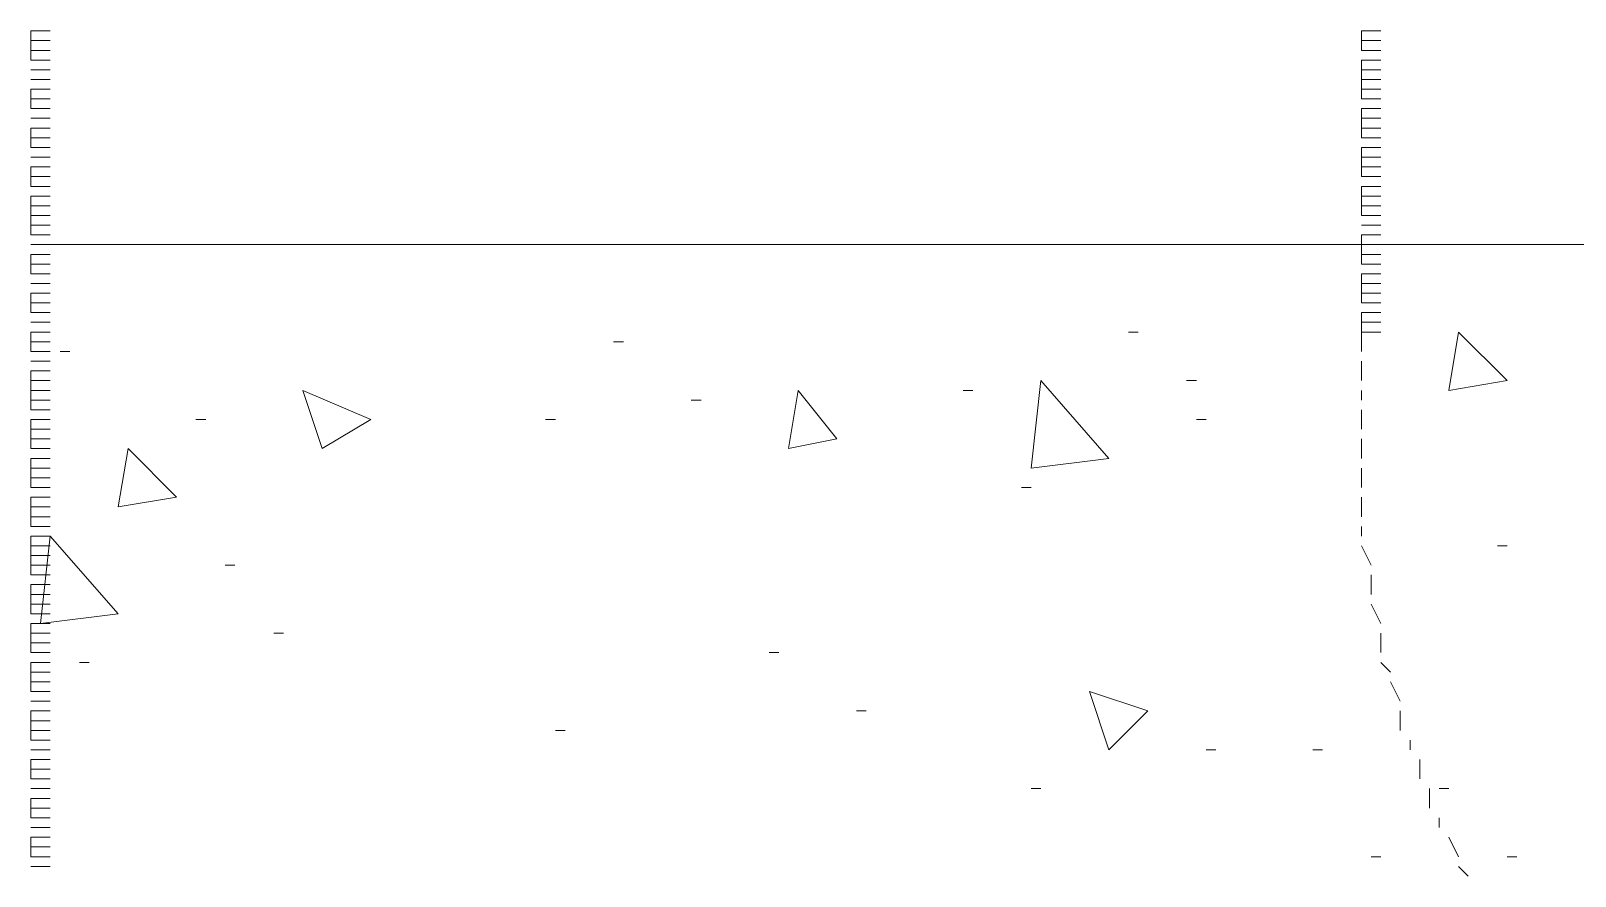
# Model space of a CAD drawing. Header units: inches. Extents: x 0.2 to 10.8, y 0.5 to 8.
# Drawn here: x 8.38 to 8.645, y 4.5567 to 4.7017 of the extents above; entities that cross this region are included whole.
import ezdxf

# ---------------------------------------------------------------- set-up
doc = ezdxf.new("R2010")
doc.units = ezdxf.units.IN
doc.header["$MEASUREMENT"] = 0
doc.layers.add('PDF_Geometry', color=7, linetype='Continuous')

msp = doc.modelspace()

# ---------------------------------------------------------------- linework, layer by layer
at = {"layer": 'PDF_Geometry', "lineweight": 9}
for points in [[(8.38, 4.70167), (8.38167, 4.70167)], [(8.38, 4.7), (8.38, 4.70167)], [(8.38, 4.70167), (8.38167, 4.70167)], [(8.38167, 4.70167), (8.38333, 4.70167)], [(8.38167, 4.70167), (8.38333, 4.70167)], [(8.60833, 4.70167), (8.61, 4.70167)], [(8.60833, 4.70167), (8.60833, 4.7)], [(8.60833, 4.70167), (8.61, 4.70167)], [(8.61, 4.70167), (8.61167, 4.70167)], [(8.61, 4.70167), (8.61167, 4.70167)], [(8.38, 4.7), (8.38167, 4.7)], [(8.38, 4.69833), (8.38, 4.7)], [(8.38, 4.7), (8.38167, 4.7)], [(8.38167, 4.7), (8.38333, 4.7)], [(8.38167, 4.7), (8.38333, 4.7)], [(8.60833, 4.7), (8.61, 4.7)], [(8.60833, 4.7), (8.60833, 4.69833)], [(8.60833, 4.7), (8.61, 4.7)], [(8.61, 4.7), (8.61167, 4.7)], [(8.61, 4.7), (8.61167, 4.7)], [(8.38, 4.69833), (8.38167, 4.69833)], [(8.38, 4.69667), (8.38, 4.69833)], [(8.38, 4.69833), (8.38167, 4.69833)], [(8.38, 4.69667), (8.38167, 4.69667)], [(8.38, 4.69667), (8.38167, 4.69667)], [(8.38, 4.69667), (8.38167, 4.69667)], [(8.38167, 4.69833), (8.38333, 4.69833)], [(8.38167, 4.69833), (8.38333, 4.69833)], [(8.38167, 4.69667), (8.38333, 4.69667)], [(8.38167, 4.69667), (8.38333, 4.69667)], [(8.38167, 4.69667), (8.38333, 4.69667)], [(8.60833, 4.69833), (8.61, 4.69833)], [(8.60833, 4.69833), (8.61, 4.69833)], [(8.60833, 4.69667), (8.61, 4.69667)], [(8.60833, 4.69667), (8.60833, 4.695)], [(8.60833, 4.69667), (8.61, 4.69667)], [(8.61, 4.69833), (8.61167, 4.69833)], [(8.61, 4.69833), (8.61167, 4.69833)], [(8.61, 4.69667), (8.61167, 4.69667)], [(8.61, 4.69667), (8.61167, 4.69667)], [(8.38, 4.695), (8.38167, 4.695)], [(8.38, 4.695), (8.38167, 4.695)], [(8.38, 4.695), (8.38167, 4.695)], [(8.38, 4.695), (8.38167, 4.695)], [(8.38, 4.69333), (8.38167, 4.69333)], [(8.38, 4.69333), (8.38167, 4.69333)], [(8.38, 4.69333), (8.38167, 4.69333)], [(8.38167, 4.695), (8.38333, 4.695)], [(8.38167, 4.695), (8.38333, 4.695)], [(8.38167, 4.695), (8.38333, 4.695)], [(8.38167, 4.695), (8.38333, 4.695)], [(8.38167, 4.69333), (8.38333, 4.69333)], [(8.38167, 4.69333), (8.38333, 4.69333)], [(8.38167, 4.69333), (8.38333, 4.69333)], [(8.60833, 4.695), (8.61, 4.695)], [(8.60833, 4.695), (8.60833, 4.69333)], [(8.60833, 4.695), (8.61, 4.695)], [(8.60833, 4.69333), (8.61, 4.69333)], [(8.60833, 4.69333), (8.60833, 4.69167)], [(8.60833, 4.69333), (8.61, 4.69333)], [(8.61, 4.695), (8.61167, 4.695)], [(8.61, 4.695), (8.61167, 4.695)], [(8.61, 4.69333), (8.61167, 4.69333)], [(8.61, 4.69333), (8.61167, 4.69333)], [(8.38, 4.69167), (8.38167, 4.69167)], [(8.38, 4.69), (8.38, 4.69167)], [(8.38, 4.69167), (8.38167, 4.69167)], [(8.38167, 4.69167), (8.38333, 4.69167)], [(8.38167, 4.69167), (8.38333, 4.69167)], [(8.60833, 4.69167), (8.61, 4.69167)], [(8.60833, 4.69167), (8.60833, 4.69)], [(8.60833, 4.69167), (8.61, 4.69167)], [(8.61, 4.69167), (8.61167, 4.69167)], [(8.61, 4.69167), (8.61167, 4.69167)], [(8.38, 4.69), (8.38167, 4.69)], [(8.38, 4.68833), (8.38, 4.69)], [(8.38, 4.69), (8.38167, 4.69)], [(8.38, 4.68833), (8.38167, 4.68833)], [(8.38, 4.68833), (8.38167, 4.68833)], [(8.38, 4.68833), (8.38167, 4.68833)], [(8.38167, 4.69), (8.38333, 4.69)], [(8.38167, 4.69), (8.38333, 4.69)], [(8.38167, 4.68833), (8.38333, 4.68833)], [(8.38167, 4.68833), (8.38333, 4.68833)], [(8.38167, 4.68833), (8.38333, 4.68833)], [(8.60833, 4.69), (8.61, 4.69)], [(8.60833, 4.69), (8.61, 4.69)], [(8.60833, 4.68833), (8.61, 4.68833)], [(8.60833, 4.68833), (8.60833, 4.68667)], [(8.60833, 4.68833), (8.61, 4.68833)], [(8.61, 4.69), (8.61167, 4.69)], [(8.61, 4.69), (8.61167, 4.69)], [(8.61, 4.68833), (8.61167, 4.68833)], [(8.61, 4.68833), (8.61167, 4.68833)], [(8.38, 4.68667), (8.38167, 4.68667)], [(8.38, 4.68667), (8.38167, 4.68667)], [(8.38, 4.68667), (8.38167, 4.68667)], [(8.38167, 4.68667), (8.38333, 4.68667)], [(8.38167, 4.68667), (8.38333, 4.68667)], [(8.38167, 4.68667), (8.38333, 4.68667)], [(8.60833, 4.68667), (8.61, 4.68667)], [(8.60833, 4.68667), (8.60833, 4.685)], [(8.60833, 4.68667), (8.61, 4.68667)], [(8.61, 4.68667), (8.61167, 4.68667)], [(8.61, 4.68667), (8.61167, 4.68667)], [(8.38, 4.685), (8.38167, 4.685)], [(8.38, 4.68333), (8.38, 4.685)], [(8.38, 4.685), (8.38167, 4.685)], [(8.38, 4.68333), (8.38167, 4.68333)], [(8.38, 4.68167), (8.38, 4.68333)], [(8.38, 4.68333), (8.38167, 4.68333)], [(8.38167, 4.685), (8.38333, 4.685)], [(8.38167, 4.685), (8.38333, 4.685)], [(8.38167, 4.68333), (8.38333, 4.68333)], [(8.38167, 4.68333), (8.38333, 4.68333)], [(8.60833, 4.685), (8.61, 4.685)], [(8.60833, 4.685), (8.60833, 4.68333)], [(8.60833, 4.685), (8.61, 4.685)], [(8.60833, 4.68333), (8.61, 4.68333)], [(8.60833, 4.68333), (8.61, 4.68333)], [(8.61, 4.685), (8.61167, 4.685)], [(8.61, 4.685), (8.61167, 4.685)], [(8.61, 4.68333), (8.61167, 4.68333)], [(8.61, 4.68333), (8.61167, 4.68333)], [(8.38, 4.68167), (8.38167, 4.68167)], [(8.38, 4.68167), (8.38167, 4.68167)], [(8.38, 4.68167), (8.38167, 4.68167)], [(8.38, 4.68), (8.38167, 4.68)], [(8.38, 4.68), (8.38167, 4.68)], [(8.38, 4.68), (8.38167, 4.68)], [(8.38167, 4.68167), (8.38333, 4.68167)], [(8.38167, 4.68167), (8.38333, 4.68167)], [(8.38167, 4.68167), (8.38333, 4.68167)], [(8.38167, 4.68), (8.38333, 4.68)], [(8.38167, 4.68), (8.38333, 4.68)], [(8.38167, 4.68), (8.38333, 4.68)], [(8.60833, 4.68167), (8.61, 4.68167)], [(8.60833, 4.68167), (8.60833, 4.68)], [(8.60833, 4.68167), (8.61, 4.68167)], [(8.60833, 4.68), (8.61, 4.68)], [(8.60833, 4.68), (8.60833, 4.67833)], [(8.60833, 4.68), (8.61, 4.68)], [(8.61, 4.68167), (8.61167, 4.68167)], [(8.61, 4.68167), (8.61167, 4.68167)], [(8.61, 4.68), (8.61167, 4.68)], [(8.61, 4.68), (8.61167, 4.68)], [(8.38, 4.67833), (8.38167, 4.67833)], [(8.38, 4.67667), (8.38, 4.67833)], [(8.38, 4.67833), (8.38167, 4.67833)], [(8.38167, 4.67833), (8.38333, 4.67833)], [(8.38167, 4.67833), (8.38333, 4.67833)], [(8.60833, 4.67833), (8.61, 4.67833)], [(8.60833, 4.67833), (8.60833, 4.67667)], [(8.60833, 4.67833), (8.61, 4.67833)], [(8.61, 4.67833), (8.61167, 4.67833)], [(8.61, 4.67833), (8.61167, 4.67833)], [(8.38, 4.67667), (8.38167, 4.67667)], [(8.38, 4.675), (8.38, 4.67667)], [(8.38, 4.67667), (8.38167, 4.67667)], [(8.38, 4.675), (8.38167, 4.675)], [(8.38, 4.675), (8.38167, 4.675)], [(8.38167, 4.67667), (8.38333, 4.67667)], [(8.38167, 4.67667), (8.38333, 4.67667)], [(8.38167, 4.675), (8.38333, 4.675)], [(8.38167, 4.675), (8.38333, 4.675)], [(8.60833, 4.67667), (8.61, 4.67667)], [(8.60833, 4.67667), (8.61, 4.67667)], [(8.60833, 4.675), (8.61, 4.675)], [(8.60833, 4.675), (8.60833, 4.67333)], [(8.60833, 4.675), (8.61, 4.675)], [(8.61, 4.67667), (8.61167, 4.67667)], [(8.61, 4.67667), (8.61167, 4.67667)], [(8.61, 4.675), (8.61167, 4.675)], [(8.61, 4.675), (8.61167, 4.675)], [(8.38, 4.67333), (8.38167, 4.67333)], [(8.38, 4.67167), (8.38, 4.67333)], [(8.38, 4.67333), (8.38167, 4.67333)], [(8.38167, 4.67333), (8.38333, 4.67333)], [(8.38167, 4.67333), (8.38333, 4.67333)], [(8.60833, 4.67333), (8.61, 4.67333)], [(8.60833, 4.67333), (8.60833, 4.67167)], [(8.60833, 4.67333), (8.61, 4.67333)], [(8.61, 4.67333), (8.61167, 4.67333)], [(8.61, 4.67333), (8.61167, 4.67333)], [(8.38, 4.67167), (8.38167, 4.67167)], [(8.38, 4.67), (8.38, 4.67167)], [(8.38, 4.67167), (8.38167, 4.67167)], [(8.38, 4.67), (8.38167, 4.67)], [(8.38, 4.66833), (8.38, 4.67)], [(8.38, 4.67), (8.38167, 4.67)], [(8.38167, 4.67167), (8.38333, 4.67167)], [(8.38167, 4.67167), (8.38333, 4.67167)], [(8.38167, 4.67), (8.38333, 4.67)], [(8.38167, 4.67), (8.38333, 4.67)], [(8.60833, 4.67167), (8.61, 4.67167)], [(8.60833, 4.67167), (8.60833, 4.67)], [(8.60833, 4.67167), (8.61, 4.67167)], [(8.60833, 4.67), (8.61, 4.67)], [(8.60833, 4.67), (8.61, 4.67)], [(8.60833, 4.67), (8.61, 4.67)], [(8.61, 4.67167), (8.61167, 4.67167)], [(8.61, 4.67167), (8.61167, 4.67167)], [(8.61, 4.67), (8.61167, 4.67)], [(8.61, 4.67), (8.61167, 4.67)], [(8.61, 4.67), (8.61167, 4.67)], [(8.38, 4.66833), (8.38167, 4.66833)], [(8.38, 4.66667), (8.38, 4.66833)], [(8.38, 4.66833), (8.38167, 4.66833)], [(8.38, 4.66667), (8.38167, 4.66667)], [(8.38, 4.66667), (8.38167, 4.66667)], [(8.38, 4.66667), (8.38167, 4.66667)], [(8.38167, 4.66833), (8.38333, 4.66833)], [(8.38167, 4.66833), (8.38333, 4.66833)], [(8.38167, 4.66667), (8.38333, 4.66667)], [(8.38167, 4.66667), (8.38333, 4.66667)], [(8.38167, 4.66667), (8.38333, 4.66667)], [(8.60833, 4.66833), (8.61, 4.66833)], [(8.60833, 4.66833), (8.61, 4.66833)], [(8.60833, 4.66833), (8.61, 4.66833)], [(8.60833, 4.66667), (8.61, 4.66667)], [(8.60833, 4.66667), (8.60833, 4.665)], [(8.60833, 4.66667), (8.61, 4.66667)], [(8.61, 4.66833), (8.61167, 4.66833)], [(8.61, 4.66833), (8.61167, 4.66833)], [(8.61, 4.66833), (8.61167, 4.66833)], [(8.61, 4.66667), (8.61167, 4.66667)], [(8.61, 4.66667), (8.61167, 4.66667)], [(8.38, 4.665), (8.38167, 4.665)], [(8.38, 4.665), (8.38167, 4.665)], [(8.38, 4.665), (8.38167, 4.665)], [(8.38167, 4.665), (8.38333, 4.665)], [(8.38167, 4.665), (8.38333, 4.665)], [(8.38167, 4.665), (8.38333, 4.665)], [(8.60833, 4.665), (8.61, 4.665)], [(8.60833, 4.665), (8.60833, 4.66333)], [(8.60833, 4.665), (8.61, 4.665)], [(8.61, 4.665), (8.61167, 4.665)], [(8.61, 4.665), (8.61167, 4.665)], [(8.38, 4.66333), (8.38167, 4.66333)], [(8.38, 4.66167), (8.38, 4.66333)], [(8.38, 4.66333), (8.38167, 4.66333)], [(8.38, 4.66167), (8.38167, 4.66167)], [(8.38, 4.66), (8.38, 4.66167)], [(8.38, 4.66167), (8.38167, 4.66167)], [(8.38167, 4.66333), (8.38333, 4.66333)], [(8.38167, 4.66333), (8.38333, 4.66333)], [(8.38167, 4.66167), (8.38333, 4.66167)], [(8.38167, 4.66167), (8.38333, 4.66167)], [(8.60833, 4.66333), (8.61, 4.66333)], [(8.60833, 4.66333), (8.60833, 4.66167)], [(8.60833, 4.66333), (8.61, 4.66333)], [(8.60833, 4.66167), (8.61, 4.66167)], [(8.60833, 4.66167), (8.61, 4.66167)], [(8.61, 4.66333), (8.61167, 4.66333)], [(8.61, 4.66333), (8.61167, 4.66333)], [(8.61, 4.66167), (8.61167, 4.66167)], [(8.61, 4.66167), (8.61167, 4.66167)], [(8.38, 4.66), (8.38167, 4.66)], [(8.38, 4.66), (8.38167, 4.66)], [(8.38, 4.66), (8.38167, 4.66)], [(8.38167, 4.66), (8.38333, 4.66)], [(8.38167, 4.66), (8.38333, 4.66)], [(8.38167, 4.66), (8.38333, 4.66)], [(8.60833, 4.66), (8.61, 4.66)], [(8.60833, 4.66), (8.60833, 4.65833)], [(8.60833, 4.66), (8.61, 4.66)], [(8.61, 4.66), (8.61167, 4.66)], [(8.61, 4.66), (8.61167, 4.66)], [(8.38, 4.65833), (8.38167, 4.65833)], [(8.38, 4.65833), (8.38167, 4.65833)], [(8.38, 4.65833), (8.38167, 4.65833)], [(8.38, 4.65667), (8.38167, 4.65667)], [(8.38, 4.655), (8.38, 4.65667)], [(8.38, 4.65667), (8.38167, 4.65667)], [(8.38167, 4.65833), (8.38333, 4.65833)], [(8.38167, 4.65833), (8.38333, 4.65833)], [(8.38167, 4.65833), (8.38333, 4.65833)], [(8.38167, 4.65667), (8.38333, 4.65667)], [(8.38167, 4.65667), (8.38333, 4.65667)], [(8.60833, 4.65833), (8.61, 4.65833)], [(8.60833, 4.65833), (8.60833, 4.65667)], [(8.60833, 4.65833), (8.61, 4.65833)], [(8.60833, 4.65667), (8.61, 4.65667)], [(8.60833, 4.65667), (8.60833, 4.655)], [(8.60833, 4.65667), (8.61, 4.65667)], [(8.61, 4.65833), (8.61167, 4.65833)], [(8.61, 4.65833), (8.61167, 4.65833)], [(8.61, 4.65667), (8.61167, 4.65667)], [(8.61, 4.65667), (8.61167, 4.65667)], [(8.38, 4.655), (8.38167, 4.655)], [(8.38, 4.65333), (8.38, 4.655)], [(8.38, 4.655), (8.38167, 4.655)], [(8.38167, 4.655), (8.38333, 4.655)], [(8.38167, 4.655), (8.38333, 4.655)], [(8.60833, 4.655), (8.61, 4.655)], [(8.60833, 4.655), (8.61, 4.655)], [(8.61, 4.655), (8.61167, 4.655)], [(8.61, 4.655), (8.61167, 4.655)], [(8.38, 4.65333), (8.38167, 4.65333)], [(8.38, 4.65333), (8.38167, 4.65333)], [(8.38, 4.65333), (8.38167, 4.65333)], [(8.38, 4.65167), (8.38167, 4.65167)], [(8.38, 4.65167), (8.38167, 4.65167)], [(8.38, 4.65167), (8.38167, 4.65167)], [(8.38167, 4.65333), (8.38333, 4.65333)], [(8.38167, 4.65333), (8.38333, 4.65333)], [(8.38167, 4.65333), (8.38333, 4.65333)], [(8.38167, 4.65167), (8.38333, 4.65167)], [(8.38167, 4.65167), (8.38333, 4.65167)], [(8.38167, 4.65167), (8.38333, 4.65167)], [(8.60833, 4.65333), (8.61, 4.65333)], [(8.60833, 4.65333), (8.60833, 4.65167)], [(8.60833, 4.65333), (8.61, 4.65333)], [(8.60833, 4.65167), (8.61, 4.65167)], [(8.60833, 4.65167), (8.60833, 4.65)], [(8.60833, 4.65167), (8.61, 4.65167)], [(8.61, 4.65333), (8.61167, 4.65333)], [(8.61, 4.65333), (8.61167, 4.65333)], [(8.61, 4.65167), (8.61167, 4.65167)], [(8.61, 4.65167), (8.61167, 4.65167)], [(8.38, 4.65), (8.38167, 4.65)], [(8.38, 4.64833), (8.38, 4.65)], [(8.38, 4.65), (8.38167, 4.65)], [(8.38, 4.64833), (8.38167, 4.64833)], [(8.38, 4.64667), (8.38, 4.64833)], [(8.38, 4.64833), (8.38167, 4.64833)], [(8.38167, 4.65), (8.38333, 4.65)], [(8.38167, 4.65), (8.38333, 4.65)], [(8.38167, 4.64833), (8.38333, 4.64833)], [(8.38167, 4.64833), (8.38333, 4.64833)], [(8.60833, 4.64667), (8.60833, 4.65)], [(8.60833, 4.65), (8.61, 4.65)], [(8.61, 4.65), (8.61167, 4.65)], [(8.38, 4.64667), (8.38167, 4.64667)], [(8.38, 4.64667), (8.38167, 4.64667)], [(8.38, 4.64667), (8.38167, 4.64667)], [(8.38167, 4.64667), (8.38333, 4.64667)], [(8.38167, 4.64667), (8.38333, 4.64667)], [(8.38167, 4.64667), (8.38333, 4.64667)], [(8.38, 4.645), (8.38167, 4.645)], [(8.38, 4.645), (8.38167, 4.645)], [(8.38, 4.645), (8.38167, 4.645)], [(8.38, 4.64333), (8.38167, 4.64333)], [(8.38, 4.64167), (8.38, 4.64333)], [(8.38, 4.64333), (8.38167, 4.64333)], [(8.38167, 4.645), (8.38333, 4.645)], [(8.38167, 4.645), (8.38333, 4.645)], [(8.38167, 4.645), (8.38333, 4.645)], [(8.38167, 4.64333), (8.38333, 4.64333)], [(8.38167, 4.64333), (8.38333, 4.64333)], [(8.60833, 4.64167), (8.60833, 4.645)], [(8.38, 4.64167), (8.38167, 4.64167)], [(8.38, 4.64), (8.38, 4.64167)], [(8.38, 4.64167), (8.38167, 4.64167)], [(8.38167, 4.64167), (8.38333, 4.64167)], [(8.38167, 4.64167), (8.38333, 4.64167)], [(8.38, 4.64), (8.38167, 4.64)], [(8.38, 4.63833), (8.38, 4.64)], [(8.38, 4.64), (8.38167, 4.64)], [(8.38, 4.63833), (8.38167, 4.63833)], [(8.38, 4.63667), (8.38, 4.63833)], [(8.38, 4.63833), (8.38167, 4.63833)], [(8.38167, 4.64), (8.38333, 4.64)], [(8.38167, 4.64), (8.38333, 4.64)], [(8.38167, 4.63833), (8.38333, 4.63833)], [(8.38167, 4.63833), (8.38333, 4.63833)], [(8.60833, 4.63833), (8.60833, 4.64)], [(8.38, 4.63667), (8.38167, 4.63667)], [(8.38, 4.63667), (8.38167, 4.63667)], [(8.38, 4.635), (8.38167, 4.635)], [(8.38, 4.63333), (8.38, 4.635)], [(8.38, 4.635), (8.38167, 4.635)], [(8.38167, 4.63667), (8.38333, 4.63667)], [(8.38167, 4.63667), (8.38333, 4.63667)], [(8.38167, 4.635), (8.38333, 4.635)], [(8.38167, 4.635), (8.38333, 4.635)], [(8.60833, 4.63333), (8.60833, 4.63667)], [(8.38, 4.63333), (8.38167, 4.63333)], [(8.38, 4.63167), (8.38, 4.63333)], [(8.38, 4.63333), (8.38167, 4.63333)], [(8.38167, 4.63333), (8.38333, 4.63333)], [(8.38167, 4.63333), (8.38333, 4.63333)], [(8.38, 4.63167), (8.38167, 4.63167)], [(8.38, 4.63), (8.38, 4.63167)], [(8.38, 4.63167), (8.38167, 4.63167)], [(8.38, 4.63), (8.38167, 4.63)], [(8.38, 4.63), (8.38167, 4.63)], [(8.38167, 4.63167), (8.38333, 4.63167)], [(8.38167, 4.63167), (8.38333, 4.63167)], [(8.38167, 4.63), (8.38333, 4.63)], [(8.38167, 4.63), (8.38333, 4.63)], [(8.60833, 4.63167), (8.60833, 4.62833)], [(8.38, 4.62833), (8.38167, 4.62833)], [(8.38, 4.62667), (8.38, 4.62833)], [(8.38, 4.62833), (8.38167, 4.62833)], [(8.38167, 4.62833), (8.38333, 4.62833)], [(8.38167, 4.62833), (8.38333, 4.62833)], [(8.38, 4.62667), (8.38167, 4.62667)], [(8.38, 4.625), (8.38, 4.62667)], [(8.38, 4.62667), (8.38167, 4.62667)], [(8.38, 4.625), (8.38167, 4.625)], [(8.38, 4.62333), (8.38, 4.625)], [(8.38, 4.625), (8.38167, 4.625)], [(8.38167, 4.62667), (8.38333, 4.62667)], [(8.38167, 4.62667), (8.38333, 4.62667)], [(8.38167, 4.625), (8.38333, 4.625)], [(8.38167, 4.625), (8.38333, 4.625)], [(8.60833, 4.62333), (8.60833, 4.62667)], [(8.38, 4.62333), (8.38167, 4.62333)], [(8.38, 4.62333), (8.38167, 4.62333)], [(8.38, 4.62167), (8.38167, 4.62167)], [(8.38, 4.62), (8.38, 4.62167)], [(8.38, 4.62167), (8.38167, 4.62167)], [(8.38167, 4.62333), (8.38333, 4.62333)], [(8.38167, 4.62333), (8.38333, 4.62333)], [(8.38167, 4.62167), (8.38333, 4.62167)], [(8.38167, 4.62167), (8.38333, 4.62167)], [(8.60833, 4.62167), (8.60833, 4.61833)], [(8.38, 4.62), (8.38167, 4.62)], [(8.38, 4.61833), (8.38, 4.62)], [(8.38, 4.62), (8.38167, 4.62)], [(8.38167, 4.62), (8.38333, 4.62)], [(8.38167, 4.62), (8.38333, 4.62)], [(8.38, 4.61833), (8.38167, 4.61833)], [(8.38, 4.61667), (8.38, 4.61833)], [(8.38, 4.61833), (8.38167, 4.61833)], [(8.38, 4.61667), (8.38167, 4.61667)], [(8.38, 4.61667), (8.38167, 4.61667)], [(8.38167, 4.61833), (8.38333, 4.61833)], [(8.38167, 4.61833), (8.38333, 4.61833)], [(8.38167, 4.61667), (8.38333, 4.61667)], [(8.38167, 4.61667), (8.38333, 4.61667)], [(8.60833, 4.61667), (8.60833, 4.615)], [(8.38, 4.615), (8.38167, 4.615)], [(8.38, 4.61333), (8.38, 4.615)], [(8.38, 4.615), (8.38167, 4.615)], [(8.38167, 4.615), (8.38333, 4.615)], [(8.38167, 4.615), (8.38333, 4.615)], [(8.38, 4.61333), (8.38167, 4.61333)], [(8.38, 4.61167), (8.38, 4.61333)], [(8.38, 4.61333), (8.38167, 4.61333)], [(8.38, 4.61167), (8.38167, 4.61167)], [(8.38, 4.61), (8.38, 4.61167)], [(8.38, 4.61167), (8.38167, 4.61167)], [(8.38167, 4.61333), (8.38333, 4.61333)], [(8.38167, 4.61333), (8.38333, 4.61333)], [(8.38167, 4.61167), (8.38333, 4.61167)], [(8.38167, 4.61167), (8.38333, 4.61167)], [(8.60833, 4.61333), (8.61, 4.61)], [(8.38, 4.61), (8.38167, 4.61)], [(8.38, 4.60833), (8.38, 4.61)], [(8.38, 4.61), (8.38167, 4.61)], [(8.38167, 4.61), (8.38333, 4.61)], [(8.38167, 4.61), (8.38333, 4.61)], [(8.38, 4.60833), (8.38167, 4.60833)], [(8.38, 4.60833), (8.38167, 4.60833)], [(8.38, 4.60667), (8.38167, 4.60667)], [(8.38, 4.605), (8.38, 4.60667)], [(8.38, 4.60667), (8.38167, 4.60667)], [(8.38167, 4.60833), (8.38333, 4.60833)], [(8.38167, 4.60833), (8.38333, 4.60833)], [(8.38167, 4.60667), (8.38333, 4.60667)], [(8.38167, 4.60667), (8.38333, 4.60667)], [(8.61, 4.60833), (8.61, 4.605)], [(8.38, 4.605), (8.38167, 4.605)], [(8.38, 4.60333), (8.38, 4.605)], [(8.38, 4.605), (8.38167, 4.605)], [(8.38, 4.60333), (8.38167, 4.60333)], [(8.38, 4.60167), (8.38, 4.60333)], [(8.38, 4.60333), (8.38167, 4.60333)], [(8.38167, 4.605), (8.38333, 4.605)], [(8.38167, 4.605), (8.38333, 4.605)], [(8.38167, 4.60333), (8.38333, 4.60333)], [(8.38167, 4.60333), (8.38333, 4.60333)], [(8.61, 4.60333), (8.61167, 4.6)], [(8.38, 4.60167), (8.38167, 4.60167)], [(8.38, 4.60167), (8.38167, 4.60167)], [(8.38167, 4.60167), (8.38333, 4.60167)], [(8.38167, 4.60167), (8.38333, 4.60167)], [(8.38, 4.6), (8.38167, 4.6)], [(8.38, 4.59833), (8.38, 4.6)], [(8.38, 4.6), (8.38167, 4.6)], [(8.38, 4.59833), (8.38167, 4.59833)], [(8.38, 4.59667), (8.38, 4.59833)], [(8.38, 4.59833), (8.38167, 4.59833)], [(8.38167, 4.6), (8.38333, 4.6)], [(8.38167, 4.6), (8.38333, 4.6)], [(8.38167, 4.59833), (8.38333, 4.59833)], [(8.38167, 4.59833), (8.38333, 4.59833)], [(8.61167, 4.59833), (8.61167, 4.59667), (8.61167, 4.595)], [(8.38, 4.59667), (8.38167, 4.59667)], [(8.38, 4.595), (8.38, 4.59667)], [(8.38, 4.59667), (8.38167, 4.59667)], [(8.38167, 4.59667), (8.38333, 4.59667)], [(8.38167, 4.59667), (8.38333, 4.59667)], [(8.38, 4.595), (8.38167, 4.595)], [(8.38, 4.595), (8.38167, 4.595)], [(8.38, 4.59333), (8.38167, 4.59333)], [(8.38, 4.59167), (8.38, 4.59333)], [(8.38, 4.59333), (8.38167, 4.59333)], [(8.38167, 4.595), (8.38333, 4.595)], [(8.38167, 4.595), (8.38333, 4.595)], [(8.38167, 4.59333), (8.38333, 4.59333)], [(8.38167, 4.59333), (8.38333, 4.59333)], [(8.61167, 4.59333), (8.61333, 4.59167)], [(8.38, 4.59167), (8.38167, 4.59167)], [(8.38, 4.59), (8.38, 4.59167)], [(8.38, 4.59167), (8.38167, 4.59167)], [(8.38, 4.59), (8.38167, 4.59)], [(8.38, 4.58833), (8.38, 4.59)], [(8.38, 4.59), (8.38167, 4.59)], [(8.38167, 4.59167), (8.38333, 4.59167)], [(8.38167, 4.59167), (8.38333, 4.59167)], [(8.38167, 4.59), (8.38333, 4.59)], [(8.38167, 4.59), (8.38333, 4.59)], [(8.61333, 4.59), (8.615, 4.58667)], [(8.38, 4.58833), (8.38167, 4.58833)], [(8.38, 4.58833), (8.38167, 4.58833)], [(8.38, 4.58833), (8.38167, 4.58833)], [(8.38167, 4.58833), (8.38333, 4.58833)], [(8.38167, 4.58833), (8.38333, 4.58833)], [(8.38167, 4.58833), (8.38333, 4.58833)], [(8.38, 4.58667), (8.38167, 4.58667)], [(8.38, 4.58667), (8.38167, 4.58667)], [(8.38, 4.58667), (8.38167, 4.58667)], [(8.38, 4.585), (8.38167, 4.585)], [(8.38, 4.58333), (8.38, 4.585)], [(8.38, 4.585), (8.38167, 4.585)], [(8.38167, 4.58667), (8.38333, 4.58667)], [(8.38167, 4.58667), (8.38333, 4.58667)], [(8.38167, 4.58667), (8.38333, 4.58667)], [(8.38167, 4.585), (8.38333, 4.585)], [(8.38167, 4.585), (8.38333, 4.585)], [(8.615, 4.585), (8.615, 4.58333), (8.615, 4.58167)], [(8.38, 4.58333), (8.38167, 4.58333)], [(8.38, 4.58167), (8.38, 4.58333)], [(8.38, 4.58333), (8.38167, 4.58333)], [(8.38167, 4.58333), (8.38333, 4.58333)], [(8.38167, 4.58333), (8.38333, 4.58333)], [(8.38, 4.58167), (8.38167, 4.58167)], [(8.38, 4.58), (8.38, 4.58167)], [(8.38, 4.58167), (8.38167, 4.58167)], [(8.38, 4.58), (8.38167, 4.58)], [(8.38, 4.58), (8.38167, 4.58)], [(8.38, 4.58), (8.38167, 4.58)], [(8.38167, 4.58167), (8.38333, 4.58167)], [(8.38167, 4.58167), (8.38333, 4.58167)], [(8.38167, 4.58), (8.38333, 4.58)], [(8.38167, 4.58), (8.38333, 4.58)], [(8.38167, 4.58), (8.38333, 4.58)], [(8.61667, 4.58), (8.61667, 4.57833)], [(8.38, 4.57833), (8.38167, 4.57833)], [(8.38, 4.57833), (8.38167, 4.57833)], [(8.38, 4.57833), (8.38167, 4.57833)], [(8.38, 4.57667), (8.38167, 4.57667)], [(8.38, 4.575), (8.38, 4.57667)], [(8.38, 4.57667), (8.38167, 4.57667)], [(8.38167, 4.57833), (8.38333, 4.57833)], [(8.38167, 4.57833), (8.38333, 4.57833)], [(8.38167, 4.57833), (8.38333, 4.57833)], [(8.38167, 4.57667), (8.38333, 4.57667)], [(8.38167, 4.57667), (8.38333, 4.57667)], [(8.61833, 4.57667), (8.61833, 4.57333)], [(8.38, 4.575), (8.38167, 4.575)], [(8.38, 4.57333), (8.38, 4.575)], [(8.38, 4.575), (8.38167, 4.575)], [(8.38167, 4.575), (8.38333, 4.575)], [(8.38167, 4.575), (8.38333, 4.575)], [(8.38, 4.57333), (8.38167, 4.57333)], [(8.38, 4.57333), (8.38167, 4.57333)], [(8.38, 4.57333), (8.38167, 4.57333)], [(8.38, 4.57167), (8.38167, 4.57167)], [(8.38, 4.57167), (8.38167, 4.57167)], [(8.38, 4.57167), (8.38167, 4.57167)], [(8.38167, 4.57333), (8.38333, 4.57333)], [(8.38167, 4.57333), (8.38333, 4.57333)], [(8.38167, 4.57333), (8.38333, 4.57333)], [(8.38167, 4.57167), (8.38333, 4.57167)], [(8.38167, 4.57167), (8.38333, 4.57167)], [(8.38167, 4.57167), (8.38333, 4.57167)], [(8.62, 4.57167), (8.62, 4.56833)], [(8.38, 4.57), (8.38167, 4.57)], [(8.38, 4.56833), (8.38, 4.57)], [(8.38, 4.57), (8.38167, 4.57)], [(8.38167, 4.57), (8.38333, 4.57)], [(8.38167, 4.57), (8.38333, 4.57)], [(8.38, 4.56833), (8.38167, 4.56833)], [(8.38, 4.56667), (8.38, 4.56833)], [(8.38, 4.56833), (8.38167, 4.56833)], [(8.38, 4.56667), (8.38167, 4.56667)], [(8.38, 4.56667), (8.38167, 4.56667)], [(8.38, 4.56667), (8.38167, 4.56667)], [(8.38167, 4.56833), (8.38333, 4.56833)], [(8.38167, 4.56833), (8.38333, 4.56833)], [(8.38167, 4.56667), (8.38333, 4.56667)], [(8.38167, 4.56667), (8.38333, 4.56667)], [(8.38167, 4.56667), (8.38333, 4.56667)], [(8.62167, 4.56667), (8.62167, 4.565)], [(8.38, 4.565), (8.38167, 4.565)], [(8.38, 4.565), (8.38167, 4.565)], [(8.38, 4.565), (8.38167, 4.565)], [(8.38, 4.56333), (8.38167, 4.56333)], [(8.38, 4.56167), (8.38, 4.56333)], [(8.38, 4.56333), (8.38167, 4.56333)], [(8.38167, 4.565), (8.38333, 4.565)], [(8.38167, 4.565), (8.38333, 4.565)], [(8.38167, 4.565), (8.38333, 4.565)], [(8.38167, 4.56333), (8.38333, 4.56333)], [(8.38167, 4.56333), (8.38333, 4.56333)], [(8.62333, 4.56333), (8.625, 4.56)], [(8.38, 4.56167), (8.38167, 4.56167)], [(8.38, 4.56), (8.38, 4.56167)], [(8.38, 4.56167), (8.38167, 4.56167)], [(8.38167, 4.56167), (8.38333, 4.56167)], [(8.38167, 4.56167), (8.38333, 4.56167)], [(8.38, 4.56), (8.38167, 4.56)], [(8.38, 4.56), (8.38167, 4.56)], [(8.38, 4.56), (8.38167, 4.56)], [(8.38, 4.55833), (8.38167, 4.55833)], [(8.38, 4.55833), (8.38167, 4.55833)], [(8.38, 4.55833), (8.38167, 4.55833)], [(8.38, 4.55833), (8.38167, 4.55833)], [(8.38167, 4.56), (8.38333, 4.56)], [(8.38167, 4.56), (8.38333, 4.56)], [(8.38167, 4.56), (8.38333, 4.56)], [(8.38167, 4.55833), (8.38333, 4.55833)], [(8.38167, 4.55833), (8.38333, 4.55833)], [(8.38167, 4.55833), (8.38333, 4.55833)], [(8.38167, 4.55833), (8.38333, 4.55833)], [(8.625, 4.55833), (8.62667, 4.55667)]]:
    msp.add_lwpolyline(points, dxfattribs=at)
at = {"layer": 'PDF_Geometry', "lineweight": 13}
for points in [[(9.515, 4.665), (8.38, 4.665)], [(8.48, 4.64833), (8.48167, 4.64833)], [(8.56833, 4.65), (8.57, 4.65)], [(8.62333, 4.64), (8.625, 4.65)], [(8.63333, 4.64167), (8.625, 4.65)], [(8.385, 4.64667), (8.38667, 4.64667)], [(8.55167, 4.62667), (8.55333, 4.64167)], [(8.565, 4.62833), (8.55333, 4.64167)], [(8.57833, 4.64167), (8.58, 4.64167)], [(8.63333, 4.64167), (8.62333, 4.64)], [(8.43833, 4.635), (8.42667, 4.64)], [(8.43, 4.63), (8.42667, 4.64)], [(8.49333, 4.63833), (8.495, 4.63833)], [(8.51, 4.63), (8.51167, 4.64)], [(8.51833, 4.63167), (8.51167, 4.64)], [(8.54, 4.64), (8.54167, 4.64)], [(8.40833, 4.635), (8.41, 4.635)], [(8.43833, 4.635), (8.43, 4.63)], [(8.46833, 4.635), (8.47, 4.635)], [(8.58, 4.635), (8.58167, 4.635)], [(8.405, 4.62167), (8.395, 4.62), (8.39667, 4.63)], [(8.405, 4.62167), (8.39667, 4.63)], [(8.51833, 4.63167), (8.51, 4.63)], [(8.565, 4.62833), (8.55167, 4.62667)], [(8.55, 4.62333), (8.55167, 4.62333)], [(8.38167, 4.6), (8.38333, 4.615)], [(8.395, 4.60167), (8.38333, 4.615)], [(8.63167, 4.61333), (8.63333, 4.61333)], [(8.41333, 4.61), (8.415, 4.61)], [(8.38167, 4.605), (8.38333, 4.605)], [(8.395, 4.60167), (8.38167, 4.6)], [(8.42167, 4.59833), (8.42333, 4.59833)], [(8.38833, 4.59333), (8.39, 4.59333)], [(8.50667, 4.595), (8.50833, 4.595)], [(8.57167, 4.585), (8.56167, 4.58833)], [(8.565, 4.57833), (8.56167, 4.58833)], [(8.52167, 4.585), (8.52333, 4.585)], [(8.57167, 4.585), (8.565, 4.57833)], [(8.47, 4.58167), (8.47167, 4.58167)], [(8.58167, 4.57833), (8.58333, 4.57833)], [(8.6, 4.57833), (8.60167, 4.57833)], [(8.55167, 4.57167), (8.55333, 4.57167)], [(8.62167, 4.57167), (8.62333, 4.57167)], [(8.61, 4.56), (8.61167, 4.56)], [(8.63333, 4.56), (8.635, 4.56)]]:
    msp.add_lwpolyline(points, dxfattribs=at)

doc.saveas('drawing.dxf')
